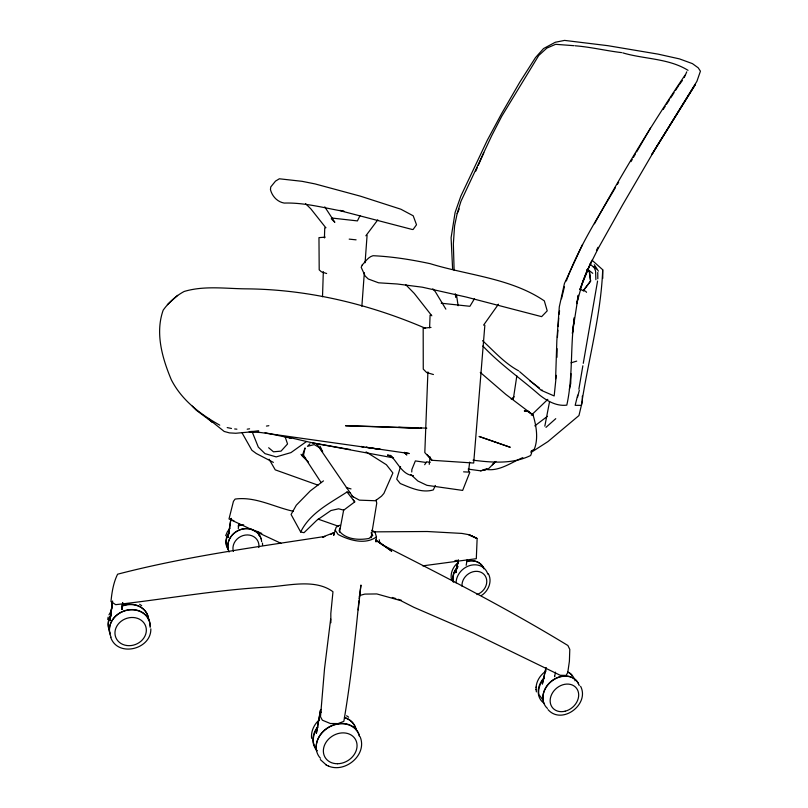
<?xml version="1.0" encoding="UTF-8"?>
<svg xmlns="http://www.w3.org/2000/svg" width="808" height="808" viewBox="0 0 808 808"><rect width="100%" height="100%" fill="white"/><g stroke="black" fill="none" stroke-linecap="round" stroke-linejoin="round"><path stroke-width="1.21" d="M536.381 691.89L536.078 689.295M536.088 687.416C536.472 680.669 540.673 674.559 546.218 670.903M536.078 689.689L536.098 687.053M556.965 357.328L557.076 348.632M570.983 373.629L570.731 383.588L569.367 389.325M330.876 622.746L330.815 613.545L332.967 591.729C315.312 578.659 289.102 585.548 268.933 587.012C217.544 589.618 166.761 599.001 115.665 604.667L110.969 601.586C111.878 592.264 113.403 582.659 117.604 574.205C185.456 556.52 255.591 547.157 324.917 536.451L322.655 537.027M322.513 296.768L323.321 271.73M324.422 237.946L324.745 227.927L325.654 227.523M555.611 378.77L556.853 340.441L559.298 306.858L564.438 283.467L582.548 244.521M411.767 472.013L411.858 469.499L415.363 460.913L426.331 462.529M597.819 278.77L597.748 272.437M427.907 371.892L424.816 452.571L431.805 460.277L473.69 463.034L484.851 325.23M429.604 327.775L430.088 315.171L430.785 314.615M150.833 628.836C151.399 649.38 117.857 657.692 110.736 637.462M556.298 375.346L554.177 395.95L541.431 390.416L519.635 371.68M557.399 337.441L557.904 330.169M558.156 326.533L558.742 318.049M361.863 306.313L364.337 272.71M365.075 262.751L367.084 235.36M371.852 530.29L374.902 531.886L376.447 536.896L376.023 541.936L375.659 539.885M358.914 600.839C355.015 641.047 350.621 681.487 343.844 721.352L338.057 723.584L330.331 723.503L322.402 720.211L320.483 716.777L324.523 668.66L330.664 619.029M359.126 598.667L360.954 585.032L358.196 609.899M429.26 464.358L430.098 456.853M122.735 602.677L121.957 609.394L122.685 603.041M122.614 603.667L121.968 609.252L121.624 608.485M469.66 462.136L468.458 472.094L463.58 471.842M592.011 260.196L602.697 269.741C600.99 315.514 588.143 360.186 581.406 405.364L575.165 405.343L577.68 395.173M573.781 322.402L572.397 333.411L578.306 295.405M574.084 319.958L574.387 317.514C570.135 346.571 573.185 376.397 566.802 405.131C556.742 406.444 547.299 401.101 539.663 395.092C520.827 378.588 500.091 364.337 482.831 346.016M109.979 620.332L112.453 602.061M109.928 620.685L112.625 600.99M238.269 528.594L238.946 523.604M513.272 399.354L516.837 375.871M230.957 518.675L228.078 537.219M228.018 537.542L230.947 518.837M558.995 314.423L559.58 310.807M561.499 298.778L564.408 286.85M371.064 537.865L376.74 503.192L376.104 499.99M578.871 389.214L582.851 365.792M583.275 363.327L597.567 281.043M316.453 732.937L320.453 710.485M316.352 733.381L320.423 710.606M466.166 565.337L467.186 559.722M578.255 295.324L576.73 303.616L582.82 281.305L591.123 261.933L579.922 289.466M339.522 532.078L343.673 509.959M544.824 426.129L549.571 401.626M107.706 619.504L108.161 617.14M458.146 560.964L455.914 572.094L458.389 559.782M455.843 572.418L458.197 560.712M455.783 572.741L458.197 560.762M555.51 672.165L554.601 676.7L554.621 676.165M573.912 45.682L555.621 44.319L546.844 48.106L538.744 55.479L501.718 116.312L491.668 135.784L460.964 201.293L457.176 213.554L454.581 225.846L453.359 243.905L454.116 270.337M321.109 482.558L303.444 455.48L305.071 447.905L302.162 455.954L308.404 461.913M280.972 543.319L229.007 518.958L233.431 501.374L235.088 499.081C255.177 496.233 274.134 507.111 293.334 511.282M577.478 397.425L579.336 390.224M339.936 525.17L336.138 527.23L333.654 535.431L334.027 534.3M531.614 452.924L530.654 455.52C512.595 464.236 492.284 462.631 473.013 460.166M339.905 528.089L339.108 530.896C345.986 539.562 358.742 540.289 368.882 538.492L372.761 535.532L371.074 532.775M435.35 485.446L433.32 489.921C422.039 493.274 410.545 487.79 400.273 483.527L396.728 479.164L400.556 466.6M566.357 280.931C578.457 247.763 597.567 217.907 615.454 187.567M225.674 535.664L227.361 531.745L230.098 528.19M579.942 289.537L586.234 272.447L598.112 248.591L622.584 204.939L656.793 146.309L696.89 81.366L700.435 71.175L698.193 67.801L692.416 63.62L679.498 58.903L658.076 54.126L607.889 45.682L564.58 40.4L555.298 42.258L543.542 48.561L535.452 57.641L519.827 82.133L501.596 113.635L487.315 140.208L460.863 196.081L455.106 212.484L451.096 237.724L452.611 269.064M531.189 452.531L531.725 451.157M457.176 213.554L459.186 208.969M475.771 171.124L477.276 167.68M478.286 165.387L483.81 152.773M684.245 77.548L686.75 71.841M360.014 215.645L357.419 220.907L331.613 218.008M108.959 614.817L111.504 610.464M596.466 250.369L598.011 247.319M594.496 223.766C622.352 172.892 652.51 123.331 684.952 75.245M630.987 161.63L632.24 159.469M633.492 157.308L635.381 154.065M636.633 151.904L650.44 128.139M617.383 184.386L618.655 182.254M474.407 298.849L469.913 306.293L441.198 303.212M353.318 499.96L354.732 501.889L343.774 510.131L338.592 508.808L330.947 510.535L316.837 520.261L304.02 532.684L300.677 531.997C310.05 512.848 329.997 503.182 347.016 491.991L349.985 492.759M424.675 464.721L426.533 461.812L430.189 462.348M663.176 109.464L665.216 106.313M666.58 104.202L669.307 99.99M670.67 97.889L674.074 92.627M675.438 90.516L678.841 85.254M483.578 325.139L498.445 304.202M365.862 235.795L377.801 219.857M679.548 84.315L682.346 80.568M425.553 328.321L423.321 327.381C367.367 303.636 307.02 289.294 246.076 288.85C225.513 288.668 204.212 285.446 184.143 291.476C175.821 295.91 168.69 302.525 163.186 310.151C154.984 333.058 162.317 358.308 171.316 379.77C181.83 400.314 200.172 414.12 219.766 425.159M547.814 399.354L531.31 415.211M359.348 596.486L360.489 595.264L364.852 594.092L376.831 593.941L400.728 600.617L413.787 607.273L473.73 633.24L560.197 675.276L566.044 675.417L567.741 672.65L569.398 661.257L569.791 649.39L567.893 645.501C507.828 608.879 445.168 576.69 382.457 544.905L376.659 540.704L391.688 551.207L379.689 542.41L379.245 539.774M309.959 443.804L307.484 446.339L314.251 444.602L319.857 447.905L322.644 451.834L320.008 446.117M495.112 462.115L488.254 468.994L480.629 470.832L468.155 469.115M495.051 462.136L492.375 464.751L495.93 461.459M177.619 295.354L167.387 304.666M457.974 562.691C453.036 566.64 450.076 573.296 451.46 579.589M319.584 719.554C314.231 724.12 310.807 731.23 311.585 738.33M545.976 427.371L555.753 418.665M547.41 416.322L534.805 425.877M511.191 399.051L514.161 396.779M323.473 480.871L310.242 490.941L296.273 505.232L291.082 514.484L300.677 531.997M481.326 595.557C488.396 591.214 492.557 581.366 488.355 573.7M306.404 441.582L290.961 452.611L276.174 456.894L264.994 453.631L258.308 447.097L252.076 431.583M376.447 536.896C365.337 545.087 349.258 540.32 338.098 534.462L335.108 530.038M541.431 390.416L542.097 389.971M530.977 451.339L534.351 449.107C538.512 438.431 536.29 425.725 533.078 415.039L505.757 394.344L480.275 372.397M531.199 452.379L547.965 441.572L578.962 415.554L582.427 400.98L582.305 396.092M330.957 534.361L333.765 532.694L322.544 537.047M522.776 457.631C510.787 462.671 498.718 472.074 484.962 469.185M571.024 362.822L576.72 361.115M482.78 470.306L487.285 469.125L480.629 470.832M422.766 565.852L476.306 558.692L477.134 538.683L468.771 534.664L461.873 533.421L427.25 531.513L373.256 531.866M247.187 429.2L249.591 428.806M266.438 426.079L268.852 425.695M454.904 560.59L457.237 560.358M430.997 327.442L423.18 328.129L423.261 369.125L426.624 372.508L433.431 374.538M325.22 237.148L318.968 237.633L319.2 269.842L321.352 271.771L326.654 273.528M250.45 431.492L258.883 431.149L235.784 433.26L229.452 432.896L224.19 431.452L207.858 418.372L212.272 422.15L196.061 410.05L192.314 406.131M398.748 427.21L418.16 427.826M420.625 427.927L426.786 428.159M349.187 239.128L356.096 239.835M249.127 431.886L260.792 432.533L380.548 449.42L366.075 447.228M575.054 45.783C590.759 47.005 605.96 50.763 621.574 52.611M234.663 428.967L236.896 429.179M361.247 446.491L363.661 446.854M361.277 446.501L363.701 446.875M366.135 447.258L409.212 453.551L404.414 452.48L406.848 454.995L404.444 452.359M231.472 428.462L227.2 427.584M413.464 475.659C402.182 475.003 397.788 462.216 390.315 455.338L392.294 457.419L387.497 454.995L389.9 455.49M286.517 436.815L312.595 442.905L393.546 457.884M312.595 442.905L350.228 449.531M622.756 52.863C644.198 59.236 668.691 58.257 688.042 70.336M265.075 432.745L291.486 438.3L286.769 436.875M339.926 210.353L344.238 211.444C324.382 208.02 304.586 202.434 284.184 203.071C277.285 201.869 272.114 196.243 270.448 189.587L270.761 186.941L275.518 181.103L279.346 178.79L302.02 181.315L315.039 183.911L360.439 196.182L400.879 209.222L413.201 215.797L416.514 224.765L413.08 229.523L411.949 229.401L341.208 210.979M346.339 487.577L351.026 488.921M587.012 269.862L589.093 270.458L592.759 273.326M392.284 597.465L395.738 598.546M398.041 599.263L401.505 600.344M328.462 766.095C345.4 773.276 367.589 754.601 360.126 736.775M318.16 519.14L338.39 526.24M317.999 485.143L275.255 469.852L269.084 459.217M579.922 289.405L585.669 291.284L586.537 292.334M256.368 531.078L261.782 533.442M320.332 759.581L326.493 765.166M326.119 764.994L328.805 766.257M586.78 270.175L589.547 271.569L590.597 281.103L583.214 290.779L590.597 281.103L589.093 270.458L589.547 271.569L586.85 270.104M273.387 462.388L256.298 453.52L251.874 450.248L242.168 433.058M366.075 451.894L386.386 464.731L392.89 472.963L383.911 493.415L381.497 496.193L375.427 500.748L359.398 500.152L351.924 496.142M518.716 370.852C504.737 363.418 494.062 351.258 482.548 340.663M139.663 604.303L141.663 605.657M346.592 715.757L348.652 717.181M529.755 380.81L539.249 387.85M268.65 447.743L273.488 451.813L281.033 451.137L287.547 443.976L285.002 436.471M306.252 459.671L301 454.338M590.153 264.044L594.324 267.913L595.577 270.973L595.88 279.73M305.565 203.687L310.747 208.737L325.846 227.806M331.27 218.766L334.845 222.321L324.776 206.868M410.797 474.498L417.857 481.012L426.927 485.325L462.651 490.416L469.791 472.357L468.377 470.761M405.596 284.547L414.282 293.435L431.836 315.807M548.026 709.626C561.853 725.392 590.002 704.303 580.599 686.285M593.961 266.418L596.334 268.993M427.119 454.581L431.886 459.954M432.805 288.81L435.29 291.637L445.864 309.151M316.685 443.925L353.005 497.001M303.444 455.48L305.666 458.318M347.016 491.991L354.732 501.889M453.773 582.134L453.197 581.366A17.029 14.473 -40.1 0 1 456.894 568.246M594.284 264.731L598.395 271.124M313.666 743.946L316.605 750.672A22.907 18.867 -31.7 0 1 333.946 724.756A22.907 18.867 -31.7 0 1 359.55 736.421M456.48 294.809L458.126 305.737M455.298 293.728L455.722 297.425M262.469 543.087L262.59 545.127M602.768 278.366L602.697 269.741M344.41 717.423A22.705 18.766 -31.3 0 1 355.762 728.695M317.16 750.784A22.705 18.766 -31.3 0 1 317.726 726.725M320.453 758.268A22.907 18.877 -31.4 0 1 328.886 727.291A22.907 18.877 -31.4 0 1 359.378 735.957M321.261 712.414A5.646 2.828 9.6 0 1 321.2 709.434M344.774 717.827A22.715 18.766 -31.5 0 1 356.328 730.038M313.676 743.946A22.715 18.766 -31.5 0 1 317.908 727.372M258.328 532.957A17.231 15.271 -28.2 0 1 259.014 534.835M228.169 549.45A17.231 15.271 -28.2 0 1 228.209 533.755M238.512 525.513A17.231 15.271 -28.2 0 1 240.683 524.927M233.371 551.41A13.342 11.797 -28.4 0 1 245.167 535.088A13.342 11.797 -28.4 0 1 258.833 547.541M229.078 552.005A17.352 15.352 -28.3 0 1 239.37 530.088A17.352 15.352 -28.3 0 1 261.105 539.027M233.876 520.675A4.293 1.616 7.4 0 1 231.159 518.312M257.934 531.967A17.241 15.271 -28.5 0 1 259.489 536.058M229.068 533.017A17.241 15.271 -28.5 0 0 226.533 545.38L228.22 549.248A17.342 15.342 -28.7 0 1 235.108 532.351A17.342 15.342 -28.7 0 1 253.853 530.2M238.027 526.018A17.241 15.271 -28.5 0 1 243.683 524.806M254.308 530.442A17.342 15.342 -28.7 0 1 261.226 539.229M261.388 539.956A17.342 15.342 -28.7 0 1 261.62 541.703M467.529 561.005A17.019 14.483 -39.9 0 1 483.851 568.812M453.036 581.8A17.019 14.483 -39.9 0 1 458.015 566.357M462.014 586.224A13.181 11.181 -39.9 0 1 472.872 571.801A13.181 11.181 -39.9 0 1 486.608 579.518A13.181 11.181 -39.9 0 1 476.932 594.607M456.086 582.881A17.13 14.534 -40.2 0 1 469.66 565.59A17.13 14.534 -40.2 0 1 487.456 573.185M487.618 573.64A17.13 14.534 -40.2 0 1 487.759 574.094M466.59 561.59A17.029 14.473 -40.1 0 1 483.941 568.539M457.419 567.61A17.029 14.473 -40.1 0 1 457.783 567.196M544.44 703.485A19.917 16.13 -40.4 0 1 544.026 677.781M569.004 672.61A19.917 16.13 -40.4 0 1 572.115 675.458M547.46 708.444A20.079 16.221 -40.4 0 1 551.329 681.467A20.079 16.221 -40.4 0 1 578.235 683.255M567.691 671.983A19.927 16.13 -40.6 0 1 574.448 679.175M574.902 680.508A19.927 16.13 -40.6 0 1 574.973 680.78M544.188 678.427A19.927 16.13 -40.6 0 0 538.825 694.476L543.026 700.082A20.069 16.2 -40.7 0 1 556.702 677.861A20.069 16.2 -40.7 0 1 578.649 684.023M578.881 684.568A20.069 16.2 -40.7 0 1 579.255 685.639M122.806 605.515A20.574 17.816 -21.2 0 1 148.571 620.443M108.908 629.24A20.574 17.816 -21.2 0 1 110.615 615.262M111.1 637.138A20.745 17.927 -21.3 0 1 125.412 610.676A20.745 17.927 -21.3 0 1 150.147 626.059M121.543 606.404A20.584 17.826 -21.4 0 1 148.773 620.16M111.05 615.231A20.584 17.826 -21.4 0 0 108.878 628.765L110.009 633.937A20.735 17.917 -21.6 0 1 128.149 609.868A20.735 17.917 -21.6 0 1 150.157 627.351M112.474 601.899L110.05 619.948L112.474 602M545.996 667.761L542.36 684.103L546.006 667.782M362.186 265.034L361.196 267.337L365.166 276.023L368.256 278.992L378.548 282.8L397.233 283.992L422.321 287.194L466.357 297.071L541.623 316.645L547.218 310.858L544.329 300.889C510.939 278.134 467.963 275.376 430.199 263.681C411.363 259.641 392.274 256.601 373.013 255.712C368.226 256.924 365.448 261.661 362.186 265.034M695.052 84.971L651.844 154.469L695.052 84.971M372.68 426.493L345.511 425.735L421.392 428.26L372.68 426.493M528.089 411.252L524.301 410.939L527.533 411.312L533.078 415.039L528.089 411.252M495.051 441.976L479.063 436.461L510.252 447.289L495.051 441.976M472.084 536.078L468.771 534.664L476.942 538.32L472.084 536.078M337.491 763.732A17.645 14.524 -31.4 0 0 355.964 740.431A17.645 14.524 -31.4 0 0 327.159 740.734A17.645 14.524 -31.4 0 0 337.491 763.732M565.125 711.212A15.453 12.463 -40.5 0 0 576.407 688.123A15.453 12.463 -40.5 0 0 551.723 694.284A15.453 12.463 -40.5 0 0 565.125 711.212M126.795 645.521A15.968 13.787 -21.4 0 0 145.753 626.402A15.968 13.787 -21.4 0 0 119.402 622.796A15.968 13.787 -21.4 0 0 126.795 645.521"/></g></svg>
